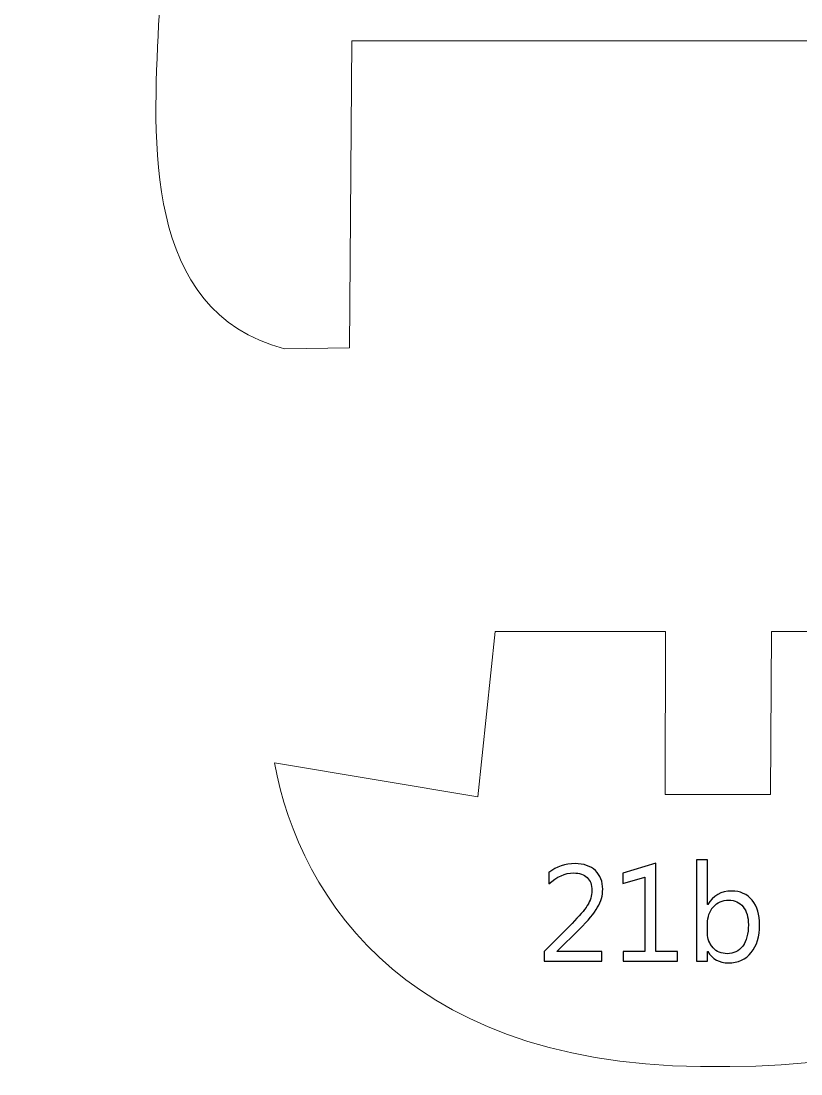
# Model space of a CAD drawing. Header units: centimetres. Extents: x -196 to 200, y -267 to 229.
# Drawn here: x 7.67 to 31.94, y 43.37 to 76.14 of the extents above; entities that cross this region are included whole.
import ezdxf

# ---------------------------------------------------------------- set-up
doc = ezdxf.new("R2010")
doc.units = ezdxf.units.CM
doc.header["$MEASUREMENT"] = 0
doc.layers.add('Camada 1', color=7, linetype='Continuous')
doc.layers.add('Camada 2', color=20, linetype='Continuous')

msp = doc.modelspace()

# ---------------------------------------------------------------- linework, layer by layer
at = {"layer": 'Camada 1', "lineweight": 9}
for points, knots in [([(114.689, 140.372), (114.689, 140.372), (121.777, 140.406), (121.777, 140.406), (121.777, 140.406), (121.777, 140.406), (121.77, 129.531), (121.77, 129.531), (121.77, 129.531), (121.77, 129.531), (125.082, 129.531), (125.082, 129.531), (125.082, 129.531), (125.082, 129.531), (125.087, 140.334), (125.087, 140.334), (125.087, 140.334), (125.087, 140.334), (135.586, 140.334), (135.586, 140.334), (135.586, 140.334), (135.586, 140.334), (135.586, 129.531), (135.586, 129.531), (135.586, 129.531), (135.586, 129.531), (138.885, 129.531), (138.885, 129.531), (138.885, 129.531), (138.885, 129.531), (138.886, 140.351), (138.886, 140.351), (138.886, 140.351), (138.886, 140.351), (149.417, 140.346), (149.417, 140.346), (149.417, 140.346), (149.417, 140.346), (149.391, 129.535), (149.391, 129.535), (149.391, 129.535), (149.391, 129.535), (152.742, 129.531), (152.742, 129.531), (152.742, 129.531), (152.742, 129.531), (152.755, 140.375), (152.755, 140.375), (152.755, 140.375), (152.755, 140.375), (163.247, 140.384), (163.247, 140.384), (163.247, 140.384), (163.247, 140.384), (163.247, 129.532), (163.247, 129.532), (163.247, 129.532), (163.247, 129.532), (166.534, 129.534), (166.534, 129.534), (166.534, 129.534), (166.534, 129.534), (166.587, 140.372), (166.587, 140.372), (166.587, 140.372), (166.587, 140.372), (177.191, 140.351), (177.191, 140.351), (177.191, 140.351), (177.191, 140.351), (177.225, 129.532), (177.225, 129.532), (177.225, 129.532), (177.225, 129.532), (180.491, 129.532), (180.491, 129.532), (180.491, 129.532), (180.491, 129.532), (180.507, 140.351), (180.507, 140.351), (180.507, 140.351), (180.507, 140.351), (194.175, 140.357), (194.175, 140.357), (194.175, 140.357), (194.175, 140.357), (194.198, 135.934), (194.198, 135.934), (194.198, 135.934), (194.198, 135.934), (190.911, 135.937), (190.911, 135.937), (190.911, 135.937), (190.911, 135.937), (190.911, 122.929), (190.911, 122.929), (190.911, 122.929), (190.911, 122.929), (194.197, 122.931), (194.197, 122.931), (194.197, 122.931), (194.197, 122.931), (194.197, 118.546), (194.197, 118.546), (194.197, 118.546), (194.197, 118.546), (111.237, 118.545), (111.237, 118.545), (111.237, 118.545), (111.237, 118.545), (111.234, 125.194), (111.234, 125.194), (111.234, 125.194), (111.234, 125.194), (100.095, 125.194), (100.095, 125.194), (100.095, 125.194), (98.387, 125.156), (97.605, 123.336), (97.591, 120.037), (97.591, 120.037), (97.729, 114.639), (94.559, 112.378), (91.986, 112.668), (91.986, 112.668), (91.986, 112.668), (93.508, 124.97), (93.508, 124.97), (93.508, 124.97), (93.508, 124.97), (90.249, 125.309), (90.249, 125.309), (90.249, 125.309), (90.249, 125.309), (89.165, 117.272), (89.165, 117.272), (89.165, 117.272), (89.165, 117.272), (2.271, 117.175), (2.271, 117.175), (2.271, 117.175), (2.271, 117.175), (2.269, 110.802), (2.269, 110.802), (2.269, 110.802), (2.269, 110.802), (-1.043, 110.801), (-1.043, 110.801), (-1.043, 110.801), (-1.043, 110.801), (-1.185, 88.942), (-1.185, 88.942), (-1.185, 88.942), (-1.185, 88.942), (-35.24, 85.129), (-35.24, 85.129), (-35.24, 85.129), (-35.24, 85.129), (-63.557, 85.144), (-63.557, 85.144), (-63.557, 85.144), (-65.043, 84.591), (-65.665, 83.347), (-65.246, 81.268), (-65.246, 81.268), (-65.246, 81.268), (-64.254, 78.165), (-64.254, 78.165), (-64.254, 78.165), (-63.326, 75.262), (-63.061, 73.597), (-65.387, 72.634), (-65.387, 72.634), (-65.387, 72.634), (-69.566, 71.073), (-69.566, 71.073), (-69.566, 71.073), (-75.32, 68.462), (-76.167, 62.893), (-73.657, 55.298), (-73.657, 55.298), (-72.354, 51.114), (-73.927, 48.199), (-76.368, 49.092), (-76.368, 49.092), (-76.368, 49.092), (-103.733, 58.307), (-103.733, 58.307), (-103.733, 58.307), (-103.102, 60.687), (-102.343, 63.067), (-101.456, 65.446), (-101.456, 65.446), (-101.456, 65.446), (-93.666, 62.108), (-93.666, 62.108), (-93.666, 62.108), (-93.666, 62.108), (-92.577, 65.248), (-92.577, 65.248), (-92.577, 65.248), (-92.577, 65.248), (-100.4, 68.586), (-100.4, 68.586), (-100.4, 68.586), (-99.209, 71.162), (-97.955, 73.674), (-96.637, 76.121), (-96.637, 76.121), (-96.637, 76.121), (-88.847, 71.858), (-88.847, 71.858), (-88.847, 71.858), (-88.847, 71.858), (-87.13, 74.667), (-87.13, 74.667), (-87.13, 74.667), (-87.13, 74.667), (-94.821, 78.964), (-94.821, 78.964), (-94.821, 78.964), (-93.561, 81.177), (-92.248, 83.287), (-90.86, 85.243), (-90.86, 85.243), (-90.86, 85.243), (-83.73, 80.451), (-83.73, 80.451), (-83.73, 80.451), (-83.73, 80.451), (-81.948, 83.161), (-81.948, 83.161), (-81.948, 83.161), (-81.948, 83.161), (-88.979, 87.953), (-88.979, 87.953), (-88.979, 87.953), (-87.461, 89.938), (-86.028, 91.963), (-84.688, 94.035), (-84.688, 94.035), (-84.688, 94.035), (-77.327, 89.441), (-77.327, 89.441), (-77.327, 89.441), (-77.327, 89.441), (-75.907, 92.316), (-75.907, 92.316), (-75.907, 92.316), (-75.907, 92.316), (-83.103, 96.976), (-83.103, 96.976), (-83.103, 96.976), (-80.277, 103.602), (-82.236, 109.043), (-90.122, 112.277), (-90.122, 112.277), (-103.899, 115.381), (-119.513, 113.823), (-133.764, 106.791), (-133.764, 106.791), (-144.008, 101.178), (-154.042, 94.092), (-164.777, 87.847), (-164.777, 87.847), (-170.221, 84.322), (-175.616, 81.162), (-181.376, 78.622), (-181.376, 78.622), (-183.558, 77.911), (-185.077, 77.638), (-185.897, 78.094), (-185.897, 78.094), (-191.027, 82.698), (-193.644, 93.751), (-193.229, 112.589), (-193.229, 112.589), (-192.121, 128.575), (-189.468, 139.014), (-184.95, 142.757), (-184.95, 142.757), (-180.824, 144.316), (-165.289, 144.555), (-141.95, 142.79), (-141.95, 142.79), (-126.066, 141.543), (-110.264, 140.047), (-94.515, 138.397), (-94.515, 138.397), (-85.281, 137.334), (-77.614, 145.445), (-70.733, 157.943), (-70.733, 157.943), (-72.994, 158.332), (-74.592, 160.089), (-74.791, 163.639), (-74.791, 163.639), (-74.747, 167.843), (-72.92, 169.939), (-69.436, 170.243), (-69.436, 170.243), (-67.983, 170.256), (-66.531, 170.239), (-65.079, 170.073), (-65.079, 170.073), (-63.108, 169.837), (-62.191, 170.706), (-62.256, 173.119), (-62.256, 173.119), (-62.256, 173.119), (-62.225, 177.892), (-62.225, 177.892), (-62.225, 177.892), (-62.225, 177.892), (-58.622, 177.892), (-58.622, 177.892), (-58.622, 177.892), (-58.622, 177.892), (-58.621, 184.763), (-58.621, 184.763), (-58.621, 184.763), (-58.621, 184.763), (-52.573, 184.76), (-52.573, 184.76), (-52.573, 184.76), (-52.573, 184.76), (-46.65, 192.035), (-46.65, 192.035), (-46.65, 192.035), (-46.65, 192.035), (-18.056, 192.03), (-18.056, 192.03), (-18.056, 192.03), (-18.056, 192.03), (-18.049, 180.199), (-18.049, 180.199), (-18.049, 180.199), (-18.049, 180.199), (-14.604, 180.2), (-14.604, 180.2), (-14.604, 180.2), (-14.604, 180.2), (-14.654, 172.369), (-14.654, 172.369), (-14.654, 172.369), (-14.75, 170.684), (-15.901, 169.942), (-17.653, 169.659), (-17.653, 169.659), (-17.653, 169.659), (-23.365, 169.659), (-23.365, 169.659), (-23.365, 169.659), (-23.365, 169.659), (-23.367, 164.682), (-23.367, 164.682), (-23.367, 164.682), (-23.367, 164.682), (-17.384, 164.682), (-17.384, 164.682), (-17.384, 164.682), (-9.828, 164.385), (-5.427, 163.227), (-3.319, 160.661), (-3.319, 160.661), (-1.966, 159.056), (-1.137, 157.276), (-1.075, 155.241), (-1.075, 155.241), (-1.075, 155.241), (-1.006, 145.454), (-1.006, 145.454), (-1.006, 145.454), (-1.006, 145.454), (2.333, 145.456), (2.333, 145.456), (2.333, 145.456), (2.333, 145.456), (2.342, 137.754), (2.342, 137.754), (2.342, 137.754), (2.342, 137.754), (92.633, 137.751), (92.633, 137.751), (92.633, 137.751), (92.633, 137.751), (92.619, 142.019), (92.619, 142.019), (92.619, 142.019), (94.823, 148.923), (96.989, 156.13), (99.23, 162.731), (99.23, 162.731), (100.216, 165.658), (101.894, 167.27), (104.257, 167.188), (104.257, 167.188), (107.361, 166.892), (109.115, 164.964), (110.065, 161.989), (110.065, 161.989), (111.854, 155.099), (113.136, 147.567), (114.689, 140.372)], [0, 0, 0, 0, 0.009804, 0.009804, 0.009804, 0.009804, 0.019608, 0.019608, 0.019608, 0.019608, 0.029412, 0.029412, 0.029412, 0.029412, 0.039216, 0.039216, 0.039216, 0.039216, 0.04902, 0.04902, 0.04902, 0.04902, 0.058824, 0.058824, 0.058824, 0.058824, 0.068627, 0.068627, 0.068627, 0.068627, 0.078431, 0.078431, 0.078431, 0.078431, 0.088235, 0.088235, 0.088235, 0.088235, 0.098039, 0.098039, 0.098039, 0.098039, 0.107843, 0.107843, 0.107843, 0.107843, 0.117647, 0.117647, 0.117647, 0.117647, 0.127451, 0.127451, 0.127451, 0.127451, 0.137255, 0.137255, 0.137255, 0.137255, 0.147059, 0.147059, 0.147059, 0.147059, 0.156863, 0.156863, 0.156863, 0.156863, 0.166667, 0.166667, 0.166667, 0.166667, 0.176471, 0.176471, 0.176471, 0.176471, 0.186275, 0.186275, 0.186275, 0.186275, 0.196078, 0.196078, 0.196078, 0.196078, 0.205882, 0.205882, 0.205882, 0.205882, 0.215686, 0.215686, 0.215686, 0.215686, 0.22549, 0.22549, 0.22549, 0.22549, 0.235294, 0.235294, 0.235294, 0.235294, 0.245098, 0.245098, 0.245098, 0.245098, 0.254902, 0.254902, 0.254902, 0.254902, 0.264706, 0.264706, 0.264706, 0.264706, 0.27451, 0.27451, 0.27451, 0.27451, 0.284314, 0.284314, 0.284314, 0.284314, 0.294118, 0.294118, 0.294118, 0.294118, 0.303922, 0.303922, 0.303922, 0.303922, 0.313725, 0.313725, 0.313725, 0.313726, 0.323529, 0.323529, 0.323529, 0.323529, 0.333333, 0.333333, 0.333333, 0.333333, 0.343137, 0.343137, 0.343137, 0.343137, 0.352941, 0.352941, 0.352941, 0.352941, 0.362745, 0.362745, 0.362745, 0.362745, 0.372549, 0.372549, 0.372549, 0.372549, 0.382353, 0.382353, 0.382353, 0.382353, 0.392157, 0.392157, 0.392157, 0.392157, 0.401961, 0.401961, 0.401961, 0.401961, 0.411765, 0.411765, 0.411765, 0.411765, 0.421569, 0.421569, 0.421569, 0.421569, 0.431373, 0.431373, 0.431373, 0.431373, 0.441176, 0.441176, 0.441176, 0.441176, 0.45098, 0.45098, 0.45098, 0.45098, 0.460784, 0.460784, 0.460784, 0.460784, 0.470588, 0.470588, 0.470588, 0.470588, 0.480392, 0.480392, 0.480392, 0.480392, 0.490196, 0.490196, 0.490196, 0.490196, 0.5, 0.5, 0.5, 0.5, 0.509804, 0.509804, 0.509804, 0.509804, 0.519608, 0.519608, 0.519608, 0.519608, 0.529412, 0.529412, 0.529412, 0.529412, 0.539216, 0.539216, 0.539216, 0.539216, 0.54902, 0.54902, 0.54902, 0.54902, 0.558824, 0.558824, 0.558824, 0.558824, 0.568627, 0.568627, 0.568627, 0.568627, 0.578431, 0.578431, 0.578431, 0.578431, 0.588235, 0.588235, 0.588235, 0.588235, 0.598039, 0.598039, 0.598039, 0.598039, 0.607843, 0.607843, 0.607843, 0.607843, 0.617647, 0.617647, 0.617647, 0.617647, 0.627451, 0.627451, 0.627451, 0.627451, 0.637255, 0.637255, 0.637255, 0.637255, 0.647059, 0.647059, 0.647059, 0.647059, 0.656863, 0.656863, 0.656863, 0.656863, 0.666667, 0.666667, 0.666667, 0.666667, 0.676471, 0.676471, 0.676471, 0.676471, 0.686275, 0.686275, 0.686275, 0.686275, 0.696078, 0.696078, 0.696078, 0.696078, 0.705882, 0.705882, 0.705882, 0.705882, 0.715686, 0.715686, 0.715686, 0.715686, 0.72549, 0.72549, 0.72549, 0.72549, 0.735294, 0.735294, 0.735294, 0.735294, 0.745098, 0.745098, 0.745098, 0.745098, 0.754902, 0.754902, 0.754902, 0.754902, 0.764706, 0.764706, 0.764706, 0.764706, 0.77451, 0.77451, 0.77451, 0.77451, 0.784314, 0.784314, 0.784314, 0.784314, 0.794118, 0.794118, 0.794118, 0.794118, 0.803922, 0.803922, 0.803922, 0.803922, 0.813725, 0.813725, 0.813725, 0.813726, 0.823529, 0.823529, 0.823529, 0.823529, 0.833333, 0.833333, 0.833333, 0.833333, 0.843137, 0.843137, 0.843137, 0.843137, 0.852941, 0.852941, 0.852941, 0.852941, 0.862745, 0.862745, 0.862745, 0.862745, 0.872549, 0.872549, 0.872549, 0.872549, 0.882353, 0.882353, 0.882353, 0.882353, 0.892157, 0.892157, 0.892157, 0.892157, 0.901961, 0.901961, 0.901961, 0.901961, 0.911765, 0.911765, 0.911765, 0.911765, 0.921569, 0.921569, 0.921569, 0.921569, 0.931373, 0.931373, 0.931373, 0.931373, 0.941176, 0.941176, 0.941176, 0.941176, 0.95098, 0.95098, 0.95098, 0.95098, 0.960784, 0.960784, 0.960784, 0.960784, 0.970588, 0.970588, 0.970588, 0.970588, 0.980392, 0.980392, 0.980392, 0.980392, 1, 1, 1, 1]), ([(17.963, 75.532), (17.963, 75.532), (34.671, 75.532), (34.671, 75.532), (34.671, 75.532), (34.671, 75.532), (34.669, 65.945), (34.669, 65.945), (34.669, 65.945), (34.669, 65.945), (36.668, 65.944), (36.668, 65.944), (36.668, 65.944), (40.947, 66.111), (40.789, 72.821), (40.751, 75.987), (40.751, 75.987), (40.253, 83.401), (35.96, 87.769), (26.631, 88.095), (26.631, 88.095), (17.577, 88.142), (12.298, 83.486), (11.952, 76.023), (11.952, 76.023), (11.788, 72.482), (11.429, 67.11), (15.866, 65.943), (15.866, 65.943), (15.866, 65.943), (17.893, 65.978), (17.893, 65.978), (17.893, 65.978), (17.893, 65.978), (17.963, 75.532), (17.963, 75.532)], [0, 0, 0, 0, 0.1, 0.1, 0.1, 0.1, 0.2, 0.2, 0.2, 0.2, 0.3, 0.3, 0.3, 0.3, 0.4, 0.4, 0.4, 0.4, 0.5, 0.5, 0.5, 0.5, 0.6, 0.6, 0.6, 0.6, 0.7, 0.7, 0.7, 0.7, 0.8, 0.8, 0.8, 0.8, 1, 1, 1, 1]), ([(22.423, 57.146), (22.423, 57.146), (27.722, 57.145), (27.722, 57.145), (27.722, 57.145), (27.722, 57.145), (27.711, 52.071), (27.711, 52.071), (27.711, 52.071), (27.711, 52.071), (30.995, 52.072), (30.995, 52.072), (30.995, 52.072), (30.995, 52.072), (31.028, 57.144), (31.028, 57.144), (31.028, 57.144), (31.028, 57.144), (36.385, 57.146), (36.385, 57.146), (36.385, 57.146), (36.385, 57.146), (36.971, 52.044), (36.971, 52.044), (36.971, 52.044), (36.971, 52.044), (43.115, 53.027), (43.115, 53.027), (43.115, 53.027), (42.158, 48.053), (38.53, 43.598), (29.73, 43.604), (29.73, 43.604), (19.814, 43.372), (16.337, 48.803), (15.561, 53.053), (15.561, 53.053), (15.561, 53.053), (21.883, 51.997), (21.883, 51.997), (21.883, 51.997), (21.883, 51.997), (22.423, 57.146), (22.423, 57.146)], [0, 0, 0, 0, 0.083333, 0.083333, 0.083333, 0.083333, 0.166667, 0.166667, 0.166667, 0.166667, 0.25, 0.25, 0.25, 0.25, 0.333333, 0.333333, 0.333333, 0.333333, 0.416667, 0.416667, 0.416667, 0.416667, 0.5, 0.5, 0.5, 0.5, 0.583333, 0.583333, 0.583333, 0.583333, 0.666667, 0.666667, 0.666667, 0.666667, 0.75, 0.75, 0.75, 0.75, 0.833333, 0.833333, 0.833333, 0.833333, 1, 1, 1, 1])]:
    msp.add_open_spline(points, degree=3, knots=knots, dxfattribs=at)
at = {"layer": 'Camada 2'}
for points, knots in [([(25.747, 46.88), (25.747, 46.88), (23.946, 46.88), (23.946, 46.88), (23.946, 46.88), (23.946, 46.88), (23.946, 47.183), (23.946, 47.183), (23.946, 47.183), (23.946, 47.183), (24.816, 48.056), (24.816, 48.056), (24.816, 48.056), (25.039, 48.279), (25.197, 48.464), (25.292, 48.612), (25.292, 48.612), (25.387, 48.76), (25.435, 48.919), (25.435, 49.086), (25.435, 49.086), (25.435, 49.258), (25.386, 49.392), (25.287, 49.487), (25.287, 49.487), (25.188, 49.581), (25.048, 49.628), (24.866, 49.628), (24.866, 49.628), (24.599, 49.628), (24.344, 49.515), (24.099, 49.287), (24.099, 49.287), (24.099, 49.287), (24.099, 49.645), (24.099, 49.645), (24.099, 49.645), (24.332, 49.828), (24.604, 49.919), (24.914, 49.919), (24.914, 49.919), (25.18, 49.919), (25.39, 49.846), (25.543, 49.702), (25.543, 49.702), (25.696, 49.557), (25.772, 49.363), (25.772, 49.12), (25.772, 49.12), (25.772, 48.928), (25.72, 48.741), (25.613, 48.558), (25.613, 48.558), (25.508, 48.375), (25.318, 48.148), (25.044, 47.877), (25.044, 47.877), (25.044, 47.877), (24.355, 47.196), (24.355, 47.196), (24.355, 47.196), (24.355, 47.196), (24.355, 47.187), (24.355, 47.187), (24.355, 47.187), (24.355, 47.187), (25.747, 47.187), (25.747, 47.187), (25.747, 47.187), (25.747, 47.187), (25.747, 46.88), (25.747, 46.88)], [0, 0, 0, 0, 0.052632, 0.052632, 0.052632, 0.052632, 0.105263, 0.105263, 0.105263, 0.105263, 0.157895, 0.157895, 0.157895, 0.157895, 0.210526, 0.210526, 0.210526, 0.210526, 0.263158, 0.263158, 0.263158, 0.263158, 0.315789, 0.315789, 0.315789, 0.315789, 0.368421, 0.368421, 0.368421, 0.368421, 0.421053, 0.421053, 0.421053, 0.421053, 0.473684, 0.473684, 0.473684, 0.473684, 0.526316, 0.526316, 0.526316, 0.526316, 0.578947, 0.578947, 0.578947, 0.578947, 0.631579, 0.631579, 0.631579, 0.631579, 0.684211, 0.684211, 0.684211, 0.684211, 0.736842, 0.736842, 0.736842, 0.736842, 0.789474, 0.789474, 0.789474, 0.789474, 0.842105, 0.842105, 0.842105, 0.842105, 0.894737, 0.894737, 0.894737, 0.894737, 1, 1, 1, 1]), ([(28.102, 46.88), (28.102, 46.88), (26.412, 46.88), (26.412, 46.88), (26.412, 46.88), (26.412, 46.88), (26.412, 47.179), (26.412, 47.179), (26.412, 47.179), (26.412, 47.179), (27.087, 47.179), (27.087, 47.179), (27.087, 47.179), (27.087, 47.179), (27.087, 49.502), (27.087, 49.502), (27.087, 49.502), (27.087, 49.502), (26.395, 49.295), (26.395, 49.295), (26.395, 49.295), (26.395, 49.295), (26.395, 49.62), (26.395, 49.62), (26.395, 49.62), (26.395, 49.62), (27.428, 49.936), (27.428, 49.936), (27.428, 49.936), (27.428, 49.936), (27.428, 47.179), (27.428, 47.179), (27.428, 47.179), (27.428, 47.179), (28.102, 47.179), (28.102, 47.179), (28.102, 47.179), (28.102, 47.179), (28.102, 46.88), (28.102, 46.88)], [0, 0, 0, 0, 0.090909, 0.090909, 0.090909, 0.090909, 0.181818, 0.181818, 0.181818, 0.181818, 0.272727, 0.272727, 0.272727, 0.272727, 0.363636, 0.363636, 0.363636, 0.363636, 0.454545, 0.454545, 0.454545, 0.454545, 0.545455, 0.545455, 0.545455, 0.545455, 0.636364, 0.636364, 0.636364, 0.636364, 0.727273, 0.727273, 0.727273, 0.727273, 0.818182, 0.818182, 0.818182, 0.818182, 1, 1, 1, 1]), ([(29.041, 47.186), (29.041, 47.186), (29.033, 47.186), (29.033, 47.186), (29.033, 47.186), (29.033, 47.186), (29.033, 46.88), (29.033, 46.88), (29.033, 46.88), (29.033, 46.88), (28.691, 46.88), (28.691, 46.88), (28.691, 46.88), (28.691, 46.88), (28.691, 50.038), (28.691, 50.038), (28.691, 50.038), (28.691, 50.038), (29.033, 50.038), (29.033, 50.038), (29.033, 50.038), (29.033, 50.038), (29.033, 48.641), (29.033, 48.641), (29.033, 48.641), (29.033, 48.641), (29.041, 48.641), (29.041, 48.641), (29.041, 48.641), (29.209, 48.923), (29.455, 49.065), (29.779, 49.065), (29.779, 49.065), (30.053, 49.065), (30.267, 48.97), (30.422, 48.778), (30.422, 48.778), (30.577, 48.587), (30.654, 48.331), (30.654, 48.009), (30.654, 48.009), (30.654, 47.652), (30.568, 47.366), (30.394, 47.151), (30.394, 47.151), (30.22, 46.936), (29.982, 46.829), (29.681, 46.829), (29.681, 46.829), (29.399, 46.829), (29.186, 46.947), (29.041, 47.186)], [0, 0, 0, 0, 0.071429, 0.071429, 0.071429, 0.071429, 0.142857, 0.142857, 0.142857, 0.142857, 0.214286, 0.214286, 0.214286, 0.214286, 0.285714, 0.285714, 0.285714, 0.285714, 0.357143, 0.357143, 0.357143, 0.357143, 0.428571, 0.428571, 0.428571, 0.428571, 0.5, 0.5, 0.5, 0.5, 0.571429, 0.571429, 0.571429, 0.571429, 0.642857, 0.642857, 0.642857, 0.642857, 0.714286, 0.714286, 0.714286, 0.714286, 0.785714, 0.785714, 0.785714, 0.785714, 0.857143, 0.857143, 0.857143, 0.857143, 1, 1, 1, 1]), ([(29.033, 48.049), (29.033, 48.049), (29.033, 47.75), (29.033, 47.75), (29.033, 47.75), (29.033, 47.573), (29.09, 47.423), (29.205, 47.3), (29.205, 47.3), (29.319, 47.176), (29.465, 47.115), (29.642, 47.115), (29.642, 47.115), (29.849, 47.115), (30.011, 47.194), (30.128, 47.353), (30.128, 47.353), (30.245, 47.512), (30.304, 47.733), (30.304, 48.016), (30.304, 48.016), (30.304, 48.254), (30.25, 48.441), (30.139, 48.576), (30.139, 48.576), (30.03, 48.711), (29.881, 48.779), (29.693, 48.779), (29.693, 48.779), (29.495, 48.779), (29.335, 48.71), (29.214, 48.571), (29.214, 48.571), (29.093, 48.433), (29.033, 48.258), (29.033, 48.049)], [0, 0, 0, 0, 0.1, 0.1, 0.1, 0.1, 0.2, 0.2, 0.2, 0.2, 0.3, 0.3, 0.3, 0.3, 0.4, 0.4, 0.4, 0.4, 0.5, 0.5, 0.5, 0.5, 0.6, 0.6, 0.6, 0.6, 0.7, 0.7, 0.7, 0.7, 0.8, 0.8, 0.8, 0.8, 1, 1, 1, 1])]:
    msp.add_open_spline(points, degree=3, knots=knots, dxfattribs=at)
at = {"layer": 'Camada 2', "lineweight": 9}
for points, knots in [([(25.747, 46.88), (25.747, 46.88), (23.946, 46.88), (23.946, 46.88), (23.946, 46.88), (23.946, 46.88), (23.946, 47.183), (23.946, 47.183), (23.946, 47.183), (23.946, 47.183), (24.816, 48.056), (24.816, 48.056), (24.816, 48.056), (25.039, 48.279), (25.197, 48.464), (25.292, 48.612), (25.292, 48.612), (25.387, 48.76), (25.435, 48.919), (25.435, 49.086), (25.435, 49.086), (25.435, 49.258), (25.386, 49.392), (25.287, 49.487), (25.287, 49.487), (25.188, 49.581), (25.048, 49.628), (24.866, 49.628), (24.866, 49.628), (24.599, 49.628), (24.344, 49.515), (24.099, 49.287), (24.099, 49.287), (24.099, 49.287), (24.099, 49.645), (24.099, 49.645), (24.099, 49.645), (24.332, 49.828), (24.604, 49.919), (24.914, 49.919), (24.914, 49.919), (25.18, 49.919), (25.39, 49.846), (25.543, 49.702), (25.543, 49.702), (25.696, 49.557), (25.772, 49.363), (25.772, 49.12), (25.772, 49.12), (25.772, 48.928), (25.72, 48.741), (25.613, 48.558), (25.613, 48.558), (25.508, 48.375), (25.318, 48.148), (25.044, 47.877), (25.044, 47.877), (25.044, 47.877), (24.355, 47.196), (24.355, 47.196), (24.355, 47.196), (24.355, 47.196), (24.355, 47.187), (24.355, 47.187), (24.355, 47.187), (24.355, 47.187), (25.747, 47.187), (25.747, 47.187), (25.747, 47.187), (25.747, 47.187), (25.747, 46.88), (25.747, 46.88)], [0, 0, 0, 0, 0.052632, 0.052632, 0.052632, 0.052632, 0.105263, 0.105263, 0.105263, 0.105263, 0.157895, 0.157895, 0.157895, 0.157895, 0.210526, 0.210526, 0.210526, 0.210526, 0.263158, 0.263158, 0.263158, 0.263158, 0.315789, 0.315789, 0.315789, 0.315789, 0.368421, 0.368421, 0.368421, 0.368421, 0.421053, 0.421053, 0.421053, 0.421053, 0.473684, 0.473684, 0.473684, 0.473684, 0.526316, 0.526316, 0.526316, 0.526316, 0.578947, 0.578947, 0.578947, 0.578947, 0.631579, 0.631579, 0.631579, 0.631579, 0.684211, 0.684211, 0.684211, 0.684211, 0.736842, 0.736842, 0.736842, 0.736842, 0.789474, 0.789474, 0.789474, 0.789474, 0.842105, 0.842105, 0.842105, 0.842105, 0.894737, 0.894737, 0.894737, 0.894737, 1, 1, 1, 1]), ([(28.102, 46.88), (28.102, 46.88), (26.412, 46.88), (26.412, 46.88), (26.412, 46.88), (26.412, 46.88), (26.412, 47.179), (26.412, 47.179), (26.412, 47.179), (26.412, 47.179), (27.087, 47.179), (27.087, 47.179), (27.087, 47.179), (27.087, 47.179), (27.087, 49.502), (27.087, 49.502), (27.087, 49.502), (27.087, 49.502), (26.395, 49.295), (26.395, 49.295), (26.395, 49.295), (26.395, 49.295), (26.395, 49.62), (26.395, 49.62), (26.395, 49.62), (26.395, 49.62), (27.428, 49.936), (27.428, 49.936), (27.428, 49.936), (27.428, 49.936), (27.428, 47.179), (27.428, 47.179), (27.428, 47.179), (27.428, 47.179), (28.102, 47.179), (28.102, 47.179), (28.102, 47.179), (28.102, 47.179), (28.102, 46.88), (28.102, 46.88)], [0, 0, 0, 0, 0.090909, 0.090909, 0.090909, 0.090909, 0.181818, 0.181818, 0.181818, 0.181818, 0.272727, 0.272727, 0.272727, 0.272727, 0.363636, 0.363636, 0.363636, 0.363636, 0.454545, 0.454545, 0.454545, 0.454545, 0.545455, 0.545455, 0.545455, 0.545455, 0.636364, 0.636364, 0.636364, 0.636364, 0.727273, 0.727273, 0.727273, 0.727273, 0.818182, 0.818182, 0.818182, 0.818182, 1, 1, 1, 1]), ([(29.041, 47.186), (29.041, 47.186), (29.033, 47.186), (29.033, 47.186), (29.033, 47.186), (29.033, 47.186), (29.033, 46.88), (29.033, 46.88), (29.033, 46.88), (29.033, 46.88), (28.691, 46.88), (28.691, 46.88), (28.691, 46.88), (28.691, 46.88), (28.691, 50.038), (28.691, 50.038), (28.691, 50.038), (28.691, 50.038), (29.033, 50.038), (29.033, 50.038), (29.033, 50.038), (29.033, 50.038), (29.033, 48.641), (29.033, 48.641), (29.033, 48.641), (29.033, 48.641), (29.041, 48.641), (29.041, 48.641), (29.041, 48.641), (29.209, 48.923), (29.455, 49.065), (29.779, 49.065), (29.779, 49.065), (30.053, 49.065), (30.267, 48.97), (30.422, 48.778), (30.422, 48.778), (30.577, 48.587), (30.654, 48.331), (30.654, 48.009), (30.654, 48.009), (30.654, 47.652), (30.568, 47.366), (30.394, 47.151), (30.394, 47.151), (30.22, 46.936), (29.982, 46.829), (29.681, 46.829), (29.681, 46.829), (29.399, 46.829), (29.186, 46.947), (29.041, 47.186)], [0, 0, 0, 0, 0.071429, 0.071429, 0.071429, 0.071429, 0.142857, 0.142857, 0.142857, 0.142857, 0.214286, 0.214286, 0.214286, 0.214286, 0.285714, 0.285714, 0.285714, 0.285714, 0.357143, 0.357143, 0.357143, 0.357143, 0.428571, 0.428571, 0.428571, 0.428571, 0.5, 0.5, 0.5, 0.5, 0.571429, 0.571429, 0.571429, 0.571429, 0.642857, 0.642857, 0.642857, 0.642857, 0.714286, 0.714286, 0.714286, 0.714286, 0.785714, 0.785714, 0.785714, 0.785714, 0.857143, 0.857143, 0.857143, 0.857143, 1, 1, 1, 1]), ([(29.033, 48.049), (29.033, 48.049), (29.033, 47.75), (29.033, 47.75), (29.033, 47.75), (29.033, 47.573), (29.09, 47.423), (29.205, 47.3), (29.205, 47.3), (29.319, 47.176), (29.465, 47.115), (29.642, 47.115), (29.642, 47.115), (29.849, 47.115), (30.011, 47.194), (30.128, 47.353), (30.128, 47.353), (30.245, 47.512), (30.304, 47.733), (30.304, 48.016), (30.304, 48.016), (30.304, 48.254), (30.25, 48.441), (30.139, 48.576), (30.139, 48.576), (30.03, 48.711), (29.881, 48.779), (29.693, 48.779), (29.693, 48.779), (29.495, 48.779), (29.335, 48.71), (29.214, 48.571), (29.214, 48.571), (29.093, 48.433), (29.033, 48.258), (29.033, 48.049)], [0, 0, 0, 0, 0.1, 0.1, 0.1, 0.1, 0.2, 0.2, 0.2, 0.2, 0.3, 0.3, 0.3, 0.3, 0.4, 0.4, 0.4, 0.4, 0.5, 0.5, 0.5, 0.5, 0.6, 0.6, 0.6, 0.6, 0.7, 0.7, 0.7, 0.7, 0.8, 0.8, 0.8, 0.8, 1, 1, 1, 1])]:
    msp.add_open_spline(points, degree=3, knots=knots, dxfattribs=at)

doc.saveas('drawing.dxf')
